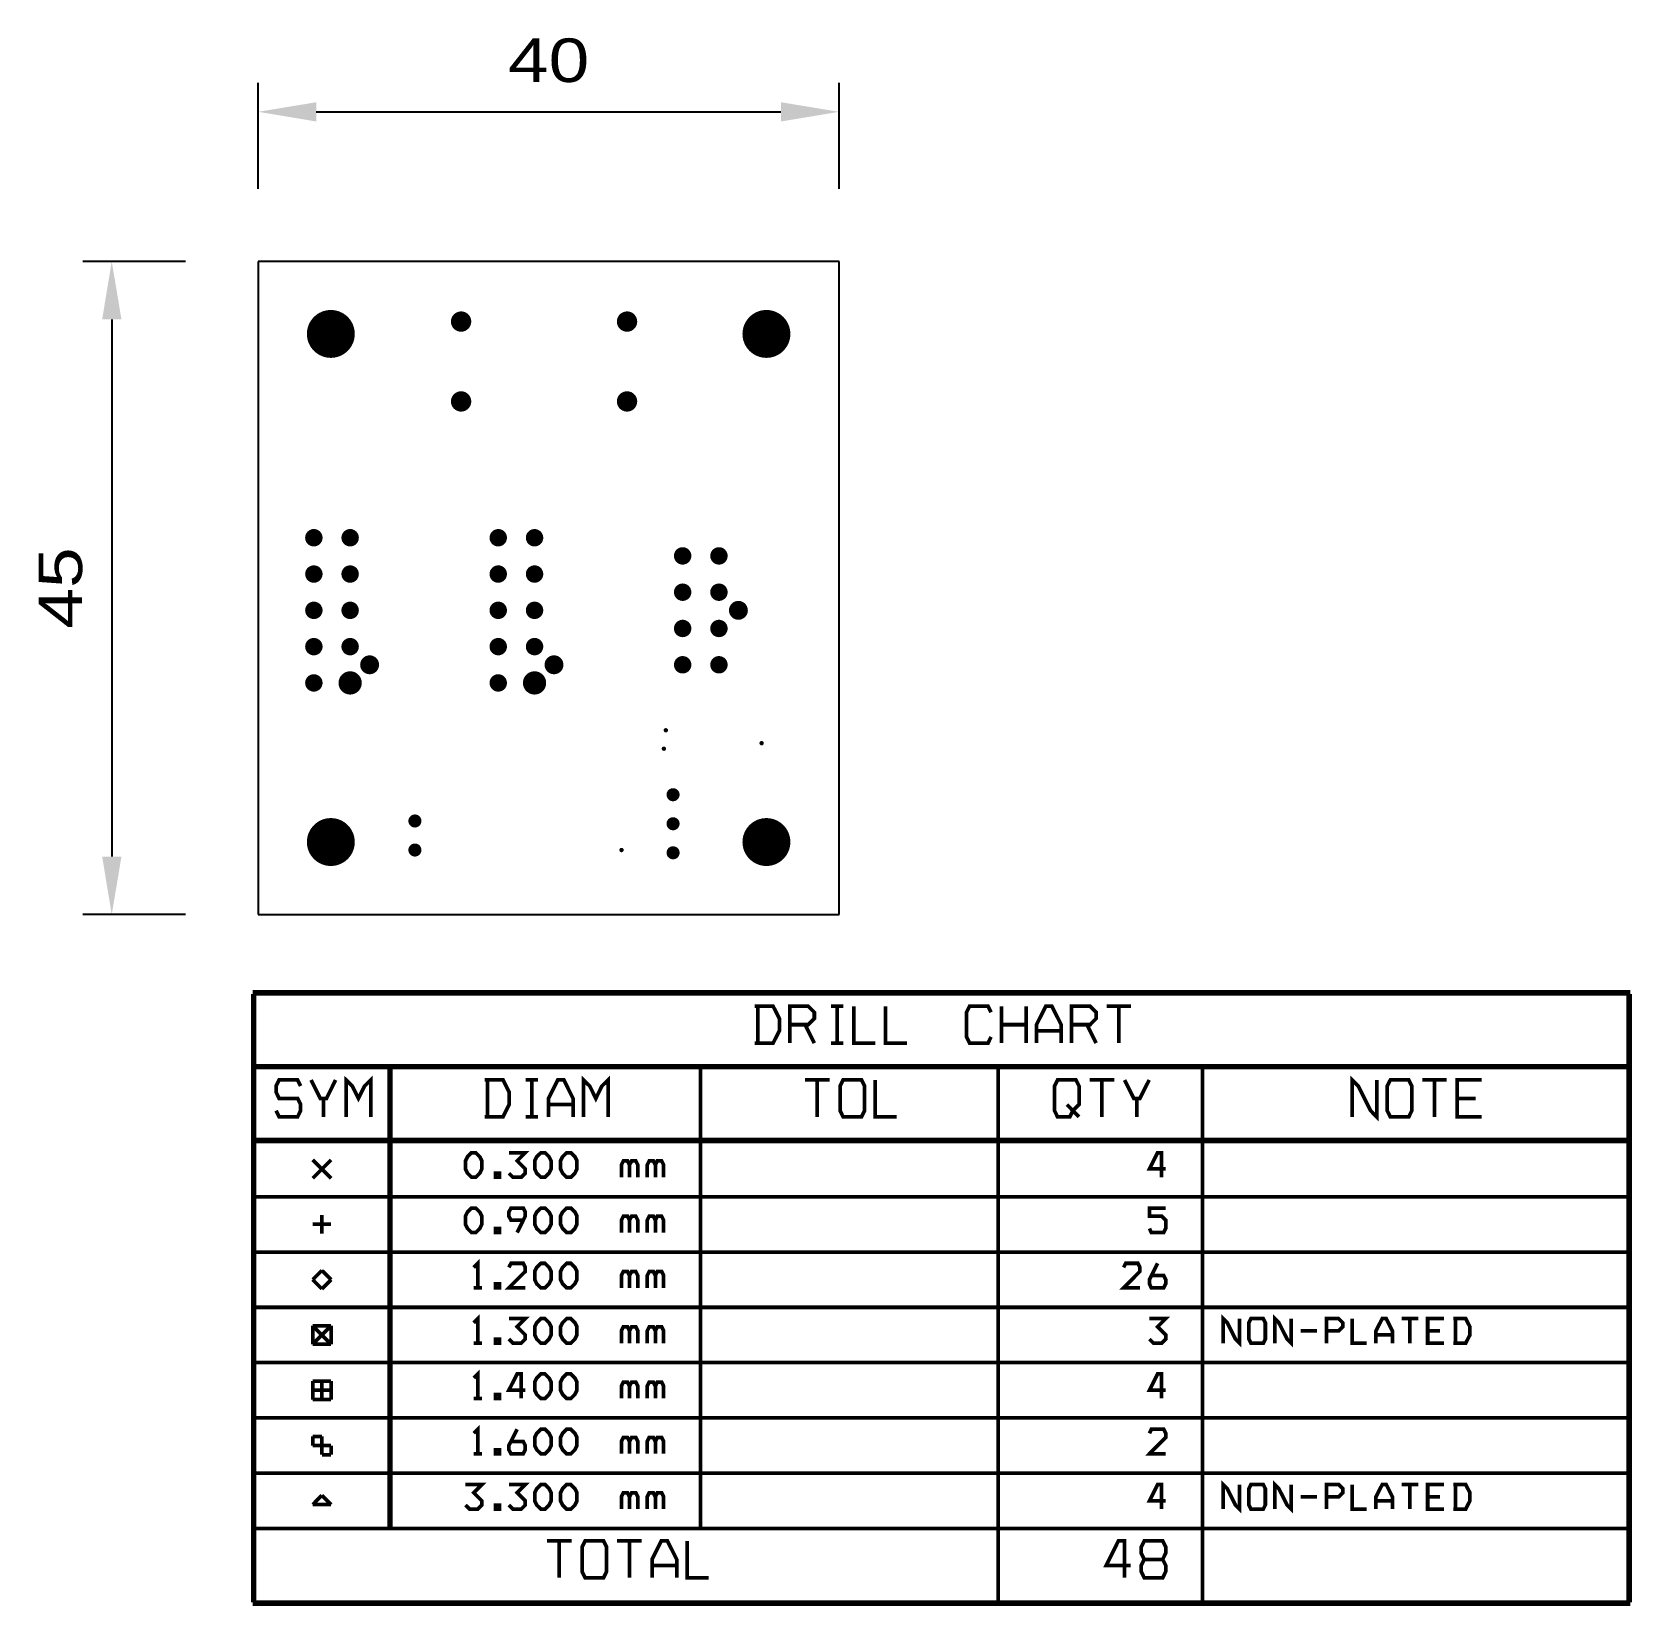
# Model space of a CAD drawing. Extents: x 838 to 949, y 561 to 669.
import ezdxf

# ---------------------------------------------------------------- set-up
doc = ezdxf.new("R2010")
doc.units = 0
doc.header["$LTSCALE"] = 10
doc.header["$MEASUREMENT"] = 0
doc.layers.get('0').update_dxf_attribs({"linetype": 'CONTINUOUS'})
doc.layers.get('Defpoints').update_dxf_attribs({"linetype": 'CONTINUOUS'})
for name, color, linetype in [('22-311-0_DRD', 7, 'CONTINUOUS'), ('22-311-0_DRL', 1, 'CONTINUOUS'), ('QUOTE', 6, 'CONTINUOUS'), ('THRUHOLE_NPT', 11, 'CONTINUOUS'), ('THRUHOLE_TAP', 13, 'CONTINUOUS')]:
    doc.layers.add(name, color=color, linetype=linetype)
doc.styles.add('STILE3', font='arial.ttf', dxfattribs={"width": 1.2, "height": 3})
doc.dimstyles.new('QUOTE', dxfattribs={"dimscale": 0, "dimtxt": 3, "dimasz": 4, "dimexe": 2, "dimexo": 5, "dimgap": 2, "dimtad": 1, "dimdec": 1, "dimzin": 13, "dimdsep": 46, "dimtxsty": 'STILE3', "dimcen": 0, "dimclrt": 7, "dimadec": 0, "dimazin": 0, "dimtfac": 0.666667, "dimtdec": 1, "dimtofl": 0, "dimtmove": 2, "dimatfit": 3, "dimfxl": 0, "dimtolj": 1, "dimtzin": 13, "dimarcsym": 0})

# ---------------------------------------------------------------- blocks, each defined once
blk = doc.blocks.new('ROUND_1')
at = {"const_width": 1.64973}
blk.add_lwpolyline([(-0.824864, 0, 1), (0.824864, 0, 1)], format="xyb", close=True, dxfattribs=at)
blk = doc.blocks.new('ROUND_6')
at = {"const_width": 0.65024}
blk.add_lwpolyline([(-0.32512, 0, 1), (0.32512, 0, 1)], format="xyb", close=True, dxfattribs=at)
blk = doc.blocks.new('ROUND_26')
at = {"const_width": 0.44958}
blk.add_lwpolyline([(-0.22479, 0, 1), (0.22479, 0, 1)], format="xyb", close=True, dxfattribs=at)
blk = doc.blocks.new('ROUND_27')
at = {"const_width": 0.59944}
blk.add_lwpolyline([(-0.29972, 0, 1), (0.29972, 0, 1)], format="xyb", close=True, dxfattribs=at)
blk = doc.blocks.new('ROUND_28')
at = {"const_width": 0.69977}
blk.add_lwpolyline([(-0.349884, 0, 1), (0.349884, 0, 1)], format="xyb", close=True, dxfattribs=at)
blk = doc.blocks.new('ROUND_29')
at = {"const_width": 0.8001}
blk.add_lwpolyline([(-0.40005, 0, 1), (0.40005, 0, 1)], format="xyb", close=True, dxfattribs=at)
blk = doc.blocks.new('ROUND_30')
at = {"const_width": 0.14986}
blk.add_lwpolyline([(-0.07493, 0, 1), (0.07493, 0, 1)], format="xyb", close=True, dxfattribs=at)
blk = doc.blocks.new('*D32')
at = {"layer": 'Defpoints', "color": 0, "transparency": 16777216}
for p in [(893.97, 663.54), (853.97, 653.24), (893.97, 653.24)]:
    blk.add_point(p, dxfattribs=at)
at = {"layer": 'QUOTE', "color": 0, "lineweight": -2, "transparency": 16777216}
for p, q in [((853.97, 658.24), (853.97, 665.54)), ((893.97, 658.24), (893.97, 665.54)), ((857.97, 663.54), (889.97, 663.54))]:
    blk.add_line(p, q, dxfattribs=at)
at = {"layer": 'QUOTE', "color": 0, "transparency": 16777216}
for points in [[(857.97, 664.2), (857.97, 662.87), (853.97, 663.54)], [(889.97, 664.2), (889.97, 662.87), (893.97, 663.54)]]:
    blk.add_solid(points, dxfattribs=at)
at = {"layer": 'QUOTE', "color": 7, "transparency": 16777216, "insert": (873.97, 667.07), "char_height": 3, "attachment_point": 5, "style": 'STILE3'}
blk.add_mtext('\\A1;40', dxfattribs=at)
blk = doc.blocks.new('*D33')
at = {"layer": 'Defpoints', "color": 0, "transparency": 16777216}
for p in [(853.97, 653.24), (843.88, 608.24), (853.97, 608.24)]:
    blk.add_point(p, dxfattribs=at)
at = {"layer": 'QUOTE', "color": 0, "lineweight": -2, "transparency": 16777216}
for p, q in [((848.97, 653.24), (841.88, 653.24)), ((843.88, 649.24), (843.88, 612.24)), ((848.97, 608.24), (841.88, 608.24))]:
    blk.add_line(p, q, dxfattribs=at)
at = {"layer": 'QUOTE', "color": 0, "transparency": 16777216}
for points in [[(843.22, 649.24), (844.55, 649.24), (843.88, 653.24)], [(843.22, 612.24), (844.55, 612.24), (843.88, 608.24)]]:
    blk.add_solid(points, dxfattribs=at)
at = {"layer": 'QUOTE', "color": 7, "transparency": 16777216, "insert": (840.36, 630.74), "char_height": 3, "attachment_point": 5, "rotation": 90, "style": 'STILE3'}
blk.add_mtext('\\A1;45', dxfattribs=at)

msp = doc.modelspace()

# ---------------------------------------------------------------- linework, layer by layer
at = {"layer": '22-311-0_DRD', "const_width": 0.254}
for points in [[(948.46, 602.91), (853.59, 602.91)], [(853.59, 560.87), (853.59, 602.78)], [(948.33, 602.78), (853.71, 602.78)], [(853.71, 560.87), (853.71, 602.78)], [(948.33, 560.87), (948.33, 602.78)], [(948.46, 560.87), (948.46, 602.78)], [(888.16, 599.39), (889.43, 599.39), (889.86, 600.24), (889.86, 601.09), (889.43, 601.93), (888.16, 601.93)], [(888.38, 599.39), (888.38, 601.93)], [(890.58, 600.66), (891.85, 600.66), (892.27, 601.09), (892.27, 601.51), (891.85, 601.93), (890.58, 601.93), (890.58, 599.39)], [(894.26, 601.93), (893.41, 601.93)], [(893.84, 599.39), (893.84, 601.93)], [(896.46, 599.39), (894.98, 599.39), (894.98, 601.93)], [(898.66, 599.39), (897.18, 599.39), (897.18, 601.93)], [(904.44, 599.82), (904.23, 599.39), (902.96, 599.39), (902.75, 599.82), (902.75, 601.51), (902.96, 601.93), (904.23, 601.93), (904.44, 601.51)], [(905.16, 599.39), (905.16, 601.93)], [(906.85, 599.39), (906.85, 601.93)], [(909.27, 599.39), (909.27, 600.66), (908.63, 601.93), (908.21, 601.93), (907.57, 600.66), (907.57, 599.39)], [(909.99, 600.66), (911.26, 600.66), (911.68, 601.09), (911.68, 601.51), (911.26, 601.93), (909.99, 601.93), (909.99, 599.39)], [(914.09, 601.93), (912.4, 601.93)], [(913.24, 599.39), (913.24, 601.93)], [(891.63, 600.66), (892.27, 599.39)], [(906.85, 600.66), (905.16, 600.66)], [(911.04, 600.66), (911.68, 599.39)], [(894.26, 599.39), (893.41, 599.39)], [(909.27, 600.24), (907.57, 600.24)], [(948.33, 597.83), (853.71, 597.83)], [(948.33, 597.7), (853.71, 597.7)], [(862.99, 565.95), (862.99, 597.7)], [(863.11, 565.95), (863.11, 597.7)], [(884.43, 565.95), (884.43, 597.7)], [(904.92, 560.87), (904.92, 597.7)], [(919.01, 560.87), (919.01, 597.7)], [(856.89, 596.43), (856.68, 596.85), (855.41, 596.85), (855.2, 596.43), (855.2, 596.01), (855.41, 595.58), (856.68, 595.58), (856.89, 595.16), (856.89, 594.74), (856.68, 594.31), (855.41, 594.31), (855.2, 594.74)], [(859.3, 596.85), (858.67, 595.58), (858.24, 595.58), (857.61, 596.85)], [(861.72, 594.31), (861.72, 596.85), (861.29, 596.43), (860.87, 595.58), (860.45, 596.43), (860.02, 596.85), (860.02, 594.31)], [(869.56, 594.31), (870.83, 594.31), (871.25, 595.16), (871.25, 596.01), (870.83, 596.85), (869.56, 596.85)], [(869.77, 594.31), (869.77, 596.85)], [(873.24, 596.85), (872.39, 596.85)], [(872.82, 594.31), (872.82, 596.85)], [(875.65, 594.31), (875.65, 595.58), (875.02, 596.85), (874.6, 596.85), (873.96, 595.58), (873.96, 594.31)], [(878.07, 594.31), (878.07, 596.85), (877.64, 596.43), (877.22, 595.58), (876.8, 596.43), (876.37, 596.85), (876.37, 594.31)], [(893.32, 596.85), (891.62, 596.85)], [(892.47, 594.31), (892.47, 596.85)], [(894.25, 594.31), (894.04, 594.74), (894.04, 596.43), (894.25, 596.85), (895.52, 596.85), (895.73, 596.43), (895.73, 594.74), (895.52, 594.31), (894.25, 594.31)], [(897.93, 594.31), (896.45, 594.31), (896.45, 596.85)], [(908.81, 594.74), (909.02, 594.31), (909.87, 594.31), (910.08, 594.74), (910.5, 595.16), (910.5, 596.43), (910.29, 596.85), (909.02, 596.85), (908.81, 596.43), (908.81, 594.74)], [(912.92, 596.85), (911.23, 596.85)], [(912.07, 594.31), (912.07, 596.85)], [(915.33, 596.85), (914.69, 595.58), (914.27, 595.58), (913.64, 596.85)], [(931, 596.85), (931, 594.31), (930.58, 594.74), (929.73, 596.43), (929.31, 596.85), (929.31, 594.31)], [(931.94, 594.31), (931.72, 594.74), (931.72, 596.43), (931.94, 596.85), (933.21, 596.85), (933.42, 596.43), (933.42, 594.74), (933.21, 594.31), (931.94, 594.31)], [(935.83, 596.85), (934.14, 596.85)], [(934.98, 594.31), (934.98, 596.85)], [(938.24, 594.31), (936.55, 594.31), (936.55, 596.85), (938.24, 596.85)], [(858.46, 594.31), (858.46, 595.58)], [(875.65, 595.16), (873.96, 595.16)], [(909.66, 595.16), (910.5, 594.31)], [(914.48, 594.31), (914.48, 595.58)], [(937.82, 595.58), (936.55, 595.58)], [(873.24, 594.31), (872.39, 594.31)], [(948.33, 592.75), (853.71, 592.75)], [(948.33, 592.62), (853.71, 592.62)], [(868.66, 590.15), (868.38, 590.43), (868.24, 590.72), (868.24, 591.28), (868.38, 591.56), (868.66, 591.84), (868.95, 591.84), (869.23, 591.56), (869.37, 591.28), (869.37, 590.72), (869.23, 590.43), (868.95, 590.15), (868.66, 590.15)], [(871.23, 590.43), (871.51, 590.15), (872.08, 590.15), (872.36, 590.43), (872.36, 590.72), (871.8, 591.28), (872.36, 591.84), (871.23, 591.84)], [(873.44, 590.15), (873.15, 590.43), (873.01, 590.72), (873.01, 591.28), (873.15, 591.56), (873.44, 591.84), (873.72, 591.84), (874, 591.56), (874.14, 591.28), (874.14, 590.72), (874, 590.43), (873.72, 590.15), (873.44, 590.15)], [(875.21, 590.15), (874.93, 590.43), (874.79, 590.72), (874.79, 591.28), (874.93, 591.56), (875.21, 591.84), (875.5, 591.84), (875.78, 591.56), (875.92, 591.28), (875.92, 590.72), (875.78, 590.43), (875.5, 590.15), (875.21, 590.15)], [(916.47, 590.72), (915.35, 590.72), (915.91, 591.84), (916.19, 591.84), (916.19, 590.15)], [(858.99, 591.35), (857.72, 590.08)], [(858.99, 590.08), (857.72, 591.35)], [(880.11, 590.15), (880.11, 591), (879.97, 591.28), (879.69, 591.28), (879.54, 591), (879.4, 591.28), (879.12, 591.28), (878.98, 591), (878.98, 590.15)], [(879.54, 590.15), (879.54, 591)], [(881.89, 590.15), (881.89, 591), (881.75, 591.28), (881.46, 591.28), (881.32, 591), (881.18, 591.28), (880.9, 591.28), (880.76, 591), (880.76, 590.15)], [(881.32, 590.15), (881.32, 591)], [(870.3, 590.15), (870.59, 590.15), (870.59, 590.43), (870.3, 590.43), (870.3, 590.15)], [(948.33, 588.81), (853.71, 588.81)], [(858.35, 587.54), (858.35, 586.27)], [(868.66, 586.34), (868.38, 586.62), (868.24, 586.91), (868.24, 587.47), (868.38, 587.75), (868.66, 588.03), (868.95, 588.03), (869.23, 587.75), (869.37, 587.47), (869.37, 586.91), (869.23, 586.62), (868.95, 586.34), (868.66, 586.34)], [(872.22, 587.19), (871.38, 587.19), (871.23, 587.47), (871.23, 587.75), (871.38, 588.03), (872.22, 588.03), (872.36, 587.75), (872.36, 587.47), (871.8, 586.34)], [(873.44, 586.34), (873.15, 586.62), (873.01, 586.91), (873.01, 587.47), (873.15, 587.75), (873.44, 588.03), (873.72, 588.03), (874, 587.75), (874.14, 587.47), (874.14, 586.91), (874, 586.62), (873.72, 586.34), (873.44, 586.34)], [(875.21, 586.34), (874.93, 586.62), (874.79, 586.91), (874.79, 587.47), (874.93, 587.75), (875.21, 588.03), (875.5, 588.03), (875.78, 587.75), (875.92, 587.47), (875.92, 586.91), (875.78, 586.62), (875.5, 586.34), (875.21, 586.34)], [(880.11, 586.34), (880.11, 587.19), (879.97, 587.47), (879.69, 587.47), (879.54, 587.19), (879.4, 587.47), (879.12, 587.47), (878.98, 587.19), (878.98, 586.34)], [(881.89, 586.34), (881.89, 587.19), (881.75, 587.47), (881.46, 587.47), (881.32, 587.19), (881.18, 587.47), (880.9, 587.47), (880.76, 587.19), (880.76, 586.34)], [(915.35, 586.62), (915.48, 586.34), (916.33, 586.34), (916.47, 586.62), (916.47, 587.19), (916.19, 587.47), (915.35, 587.47), (915.35, 588.03), (916.47, 588.03)], [(858.99, 586.91), (857.72, 586.91)], [(870.3, 586.34), (870.59, 586.34), (870.59, 586.62), (870.3, 586.62), (870.3, 586.34)], [(879.54, 586.34), (879.54, 587.19)], [(881.32, 586.34), (881.32, 587.19)], [(948.33, 585), (853.71, 585)], [(869.09, 582.53), (869.09, 584.22), (868.81, 583.94)], [(872.36, 582.53), (871.23, 582.53), (872.36, 583.66), (872.36, 583.94), (872.22, 584.22), (871.38, 584.22), (871.23, 583.94)], [(873.44, 582.53), (873.15, 582.81), (873.01, 583.1), (873.01, 583.66), (873.15, 583.94), (873.44, 584.22), (873.72, 584.22), (874, 583.94), (874.14, 583.66), (874.14, 583.1), (874, 582.81), (873.72, 582.53), (873.44, 582.53)], [(875.21, 582.53), (874.93, 582.81), (874.79, 583.1), (874.79, 583.66), (874.93, 583.94), (875.21, 584.22), (875.5, 584.22), (875.78, 583.94), (875.92, 583.66), (875.92, 583.1), (875.78, 582.81), (875.5, 582.53), (875.21, 582.53)], [(914.69, 582.53), (913.57, 582.53), (914.69, 583.66), (914.69, 583.94), (914.56, 584.22), (913.71, 584.22), (913.57, 583.94)], [(915.48, 583.38), (916.33, 583.38), (916.47, 583.1), (916.47, 582.81), (916.33, 582.53), (915.48, 582.53), (915.35, 582.81), (915.35, 583.1), (915.91, 584.22)], [(858.35, 583.73), (857.72, 583.1)], [(857.72, 583.1), (858.35, 582.46)], [(858.99, 583.1), (858.35, 583.73)], [(858.35, 582.46), (858.99, 583.1)], [(870.3, 582.53), (870.59, 582.53), (870.59, 582.81), (870.3, 582.81), (870.3, 582.53)], [(880.11, 582.53), (880.11, 583.38), (879.97, 583.66), (879.69, 583.66), (879.54, 583.38), (879.4, 583.66), (879.12, 583.66), (878.98, 583.38), (878.98, 582.53)], [(879.54, 582.53), (879.54, 583.38)], [(881.89, 582.53), (881.89, 583.38), (881.75, 583.66), (881.46, 583.66), (881.32, 583.38), (881.18, 583.66), (880.9, 583.66), (880.76, 583.38), (880.76, 582.53)], [(881.32, 582.53), (881.32, 583.38)], [(869.37, 582.53), (868.81, 582.53)], [(948.33, 581.19), (853.71, 581.19)], [(857.72, 579.92), (857.72, 578.65)], [(858.99, 579.92), (857.72, 579.92)], [(858.99, 579.92), (857.72, 578.65)], [(858.99, 578.65), (857.72, 579.92)], [(858.99, 578.65), (858.99, 579.92)], [(869.09, 578.72), (869.09, 580.41), (868.81, 580.13)], [(871.23, 579), (871.51, 578.72), (872.08, 578.72), (872.36, 579), (872.36, 579.29), (871.8, 579.85), (872.36, 580.41), (871.23, 580.41)], [(873.44, 578.72), (873.15, 579), (873.01, 579.29), (873.01, 579.85), (873.15, 580.13), (873.44, 580.41), (873.72, 580.41), (874, 580.13), (874.14, 579.85), (874.14, 579.29), (874, 579), (873.72, 578.72), (873.44, 578.72)], [(875.21, 578.72), (874.93, 579), (874.79, 579.29), (874.79, 579.85), (874.93, 580.13), (875.21, 580.41), (875.5, 580.41), (875.78, 580.13), (875.92, 579.85), (875.92, 579.29), (875.78, 579), (875.5, 578.72), (875.21, 578.72)], [(880.11, 578.72), (880.11, 579.57), (879.97, 579.85), (879.69, 579.85), (879.54, 579.57), (879.4, 579.85), (879.12, 579.85), (878.98, 579.57), (878.98, 578.72)], [(879.54, 578.72), (879.54, 579.57)], [(881.89, 578.72), (881.89, 579.57), (881.75, 579.85), (881.46, 579.85), (881.32, 579.57), (881.18, 579.85), (880.9, 579.85), (880.76, 579.57), (880.76, 578.72)], [(881.32, 578.72), (881.32, 579.57)], [(915.35, 579), (915.63, 578.72), (916.19, 578.72), (916.47, 579), (916.47, 579.29), (915.91, 579.85), (916.47, 580.41), (915.35, 580.41)], [(921.55, 580.41), (921.55, 578.72), (921.27, 579), (920.71, 580.13), (920.43, 580.41), (920.43, 578.72)], [(922.34, 578.72), (922.2, 579), (922.2, 580.13), (922.34, 580.41), (923.19, 580.41), (923.33, 580.13), (923.33, 579), (923.19, 578.72), (922.34, 578.72)], [(925.11, 580.41), (925.11, 578.72), (924.83, 579), (924.26, 580.13), (923.98, 580.41), (923.98, 578.72)], [(926.89, 579.57), (925.76, 579.57)], [(927.54, 579.57), (928.38, 579.57), (928.66, 579.85), (928.66, 580.13), (928.38, 580.41), (927.54, 580.41), (927.54, 578.72)], [(930.3, 578.72), (929.32, 578.72), (929.32, 580.41)], [(932.08, 578.72), (932.08, 579.57), (931.66, 580.41), (931.38, 580.41), (930.95, 579.57), (930.95, 578.72)], [(933.86, 580.41), (932.73, 580.41)], [(933.29, 578.72), (933.29, 580.41)], [(935.64, 578.72), (934.51, 578.72), (934.51, 580.41), (935.64, 580.41)], [(935.35, 579.57), (934.51, 579.57)], [(936.28, 578.72), (937.13, 578.72), (937.42, 579.29), (937.42, 579.85), (937.13, 580.41), (936.28, 580.41)], [(936.43, 578.72), (936.43, 580.41)], [(857.72, 578.65), (858.99, 578.65)], [(869.37, 578.72), (868.81, 578.72)], [(870.3, 578.72), (870.59, 578.72), (870.59, 579), (870.3, 579), (870.3, 578.72)], [(932.08, 579.29), (930.95, 579.29)], [(948.33, 577.38), (853.71, 577.38)], [(869.09, 574.91), (869.09, 576.6), (868.81, 576.32)], [(872.36, 575.48), (871.23, 575.48), (871.8, 576.6), (872.08, 576.6), (872.08, 574.91)], [(873.44, 574.91), (873.15, 575.19), (873.01, 575.48), (873.01, 576.04), (873.15, 576.32), (873.44, 576.6), (873.72, 576.6), (874, 576.32), (874.14, 576.04), (874.14, 575.48), (874, 575.19), (873.72, 574.91), (873.44, 574.91)], [(875.21, 574.91), (874.93, 575.19), (874.79, 575.48), (874.79, 576.04), (874.93, 576.32), (875.21, 576.6), (875.5, 576.6), (875.78, 576.32), (875.92, 576.04), (875.92, 575.48), (875.78, 575.19), (875.5, 574.91), (875.21, 574.91)], [(916.47, 575.48), (915.35, 575.48), (915.91, 576.6), (916.19, 576.6), (916.19, 574.91)], [(857.72, 576.11), (857.72, 574.84)], [(858.99, 576.11), (857.72, 576.11)], [(858.99, 575.48), (857.72, 575.48)], [(858.35, 576.11), (858.35, 574.84)], [(858.99, 574.84), (858.99, 576.11)], [(870.3, 574.91), (870.59, 574.91), (870.59, 575.19), (870.3, 575.19), (870.3, 574.91)], [(880.11, 574.91), (880.11, 575.76), (879.97, 576.04), (879.69, 576.04), (879.54, 575.76), (879.4, 576.04), (879.12, 576.04), (878.98, 575.76), (878.98, 574.91)], [(879.54, 574.91), (879.54, 575.76)], [(881.89, 574.91), (881.89, 575.76), (881.75, 576.04), (881.46, 576.04), (881.32, 575.76), (881.18, 576.04), (880.9, 576.04), (880.76, 575.76), (880.76, 574.91)], [(881.32, 574.91), (881.32, 575.76)], [(857.72, 574.84), (858.99, 574.84)], [(869.37, 574.91), (868.81, 574.91)], [(948.33, 573.57), (853.71, 573.57)], [(869.09, 571.1), (869.09, 572.79), (868.81, 572.51)], [(857.72, 572.3), (857.72, 571.67)], [(858.35, 572.3), (857.72, 572.3)], [(858.35, 571.03), (858.35, 572.3)], [(871.38, 571.95), (872.22, 571.95), (872.36, 571.67), (872.36, 571.38), (872.22, 571.1), (871.38, 571.1), (871.23, 571.38), (871.23, 571.67), (871.8, 572.79)], [(873.44, 571.1), (873.15, 571.38), (873.01, 571.67), (873.01, 572.23), (873.15, 572.51), (873.44, 572.79), (873.72, 572.79), (874, 572.51), (874.14, 572.23), (874.14, 571.67), (874, 571.38), (873.72, 571.1), (873.44, 571.1)], [(875.21, 571.1), (874.93, 571.38), (874.79, 571.67), (874.79, 572.23), (874.93, 572.51), (875.21, 572.79), (875.5, 572.79), (875.78, 572.51), (875.92, 572.23), (875.92, 571.67), (875.78, 571.38), (875.5, 571.1), (875.21, 571.1)], [(880.11, 571.1), (880.11, 571.95), (879.97, 572.23), (879.69, 572.23), (879.54, 571.95), (879.4, 572.23), (879.12, 572.23), (878.98, 571.95), (878.98, 571.1)], [(879.54, 571.1), (879.54, 571.95)], [(881.89, 571.1), (881.89, 571.95), (881.75, 572.23), (881.46, 572.23), (881.32, 571.95), (881.18, 572.23), (880.9, 572.23), (880.76, 571.95), (880.76, 571.1)], [(881.32, 571.1), (881.32, 571.95)], [(916.47, 571.1), (915.35, 571.1), (916.47, 572.23), (916.47, 572.51), (916.33, 572.79), (915.48, 572.79), (915.35, 572.51)], [(857.72, 571.67), (858.99, 571.67)], [(858.99, 571.03), (858.35, 571.03)], [(858.99, 571.67), (858.99, 571.03)], [(869.37, 571.1), (868.81, 571.1)], [(870.3, 571.1), (870.59, 571.1), (870.59, 571.38), (870.3, 571.38), (870.3, 571.1)], [(948.33, 569.76), (853.71, 569.76)], [(868.24, 567.57), (868.53, 567.29), (869.09, 567.29), (869.37, 567.57), (869.37, 567.86), (868.81, 568.42), (869.37, 568.98), (868.24, 568.98)], [(871.23, 567.57), (871.51, 567.29), (872.08, 567.29), (872.36, 567.57), (872.36, 567.86), (871.8, 568.42), (872.36, 568.98), (871.23, 568.98)], [(873.44, 567.29), (873.15, 567.57), (873.01, 567.86), (873.01, 568.42), (873.15, 568.7), (873.44, 568.98), (873.72, 568.98), (874, 568.7), (874.14, 568.42), (874.14, 567.86), (874, 567.57), (873.72, 567.29), (873.44, 567.29)], [(875.21, 567.29), (874.93, 567.57), (874.79, 567.86), (874.79, 568.42), (874.93, 568.7), (875.21, 568.98), (875.5, 568.98), (875.78, 568.7), (875.92, 568.42), (875.92, 567.86), (875.78, 567.57), (875.5, 567.29), (875.21, 567.29)], [(916.47, 567.86), (915.35, 567.86), (915.91, 568.98), (916.19, 568.98), (916.19, 567.29)], [(921.55, 568.98), (921.55, 567.29), (921.27, 567.57), (920.71, 568.7), (920.43, 568.98), (920.43, 567.29)], [(922.34, 567.29), (922.2, 567.57), (922.2, 568.7), (922.34, 568.98), (923.19, 568.98), (923.33, 568.7), (923.33, 567.57), (923.19, 567.29), (922.34, 567.29)], [(925.11, 568.98), (925.11, 567.29), (924.83, 567.57), (924.26, 568.7), (923.98, 568.98), (923.98, 567.29)], [(927.54, 568.14), (928.38, 568.14), (928.66, 568.42), (928.66, 568.7), (928.38, 568.98), (927.54, 568.98), (927.54, 567.29)], [(930.3, 567.29), (929.32, 567.29), (929.32, 568.98)], [(932.08, 567.29), (932.08, 568.14), (931.66, 568.98), (931.38, 568.98), (930.95, 568.14), (930.95, 567.29)], [(933.86, 568.98), (932.73, 568.98)], [(933.29, 567.29), (933.29, 568.98)], [(935.64, 567.29), (934.51, 567.29), (934.51, 568.98), (935.64, 568.98)], [(936.28, 567.29), (937.13, 567.29), (937.42, 567.86), (937.42, 568.42), (937.13, 568.98), (936.28, 568.98)], [(936.43, 567.29), (936.43, 568.98)], [(858.35, 568.24), (857.72, 567.6)], [(857.72, 567.6), (858.99, 567.6)], [(858.99, 567.6), (858.35, 568.24)], [(870.3, 567.29), (870.59, 567.29), (870.59, 567.57), (870.3, 567.57), (870.3, 567.29)], [(880.11, 567.29), (880.11, 568.14), (879.97, 568.42), (879.69, 568.42), (879.54, 568.14), (879.4, 568.42), (879.12, 568.42), (878.98, 568.14), (878.98, 567.29)], [(879.54, 567.29), (879.54, 568.14)], [(881.89, 567.29), (881.89, 568.14), (881.75, 568.42), (881.46, 568.42), (881.32, 568.14), (881.18, 568.42), (880.9, 568.42), (880.76, 568.14), (880.76, 567.29)], [(881.32, 567.29), (881.32, 568.14)], [(926.89, 568.14), (925.76, 568.14)], [(932.08, 567.86), (930.95, 567.86)], [(935.35, 568.14), (934.51, 568.14)], [(948.33, 565.95), (853.71, 565.95)], [(875.55, 565.1), (873.85, 565.1)], [(874.7, 562.56), (874.7, 565.1)], [(876.48, 562.56), (876.27, 562.99), (876.27, 564.68), (876.48, 565.1), (877.75, 565.1), (877.96, 564.68), (877.96, 562.99), (877.75, 562.56), (876.48, 562.56)], [(880.37, 565.1), (878.68, 565.1)], [(879.53, 562.56), (879.53, 565.1)], [(882.79, 562.56), (882.79, 563.83), (882.15, 565.1), (881.73, 565.1), (881.09, 563.83), (881.09, 562.56)], [(884.99, 562.56), (883.51, 562.56), (883.51, 565.1)], [(914.06, 563.41), (912.37, 563.41), (913.21, 565.1), (913.64, 565.1), (913.64, 562.56)], [(916.26, 563.83), (916.47, 564.26), (916.47, 564.68), (916.26, 565.1), (914.99, 565.1), (914.78, 564.68), (914.78, 564.26), (914.99, 563.83), (916.26, 563.83), (916.47, 563.41), (916.47, 562.99), (916.26, 562.56), (914.99, 562.56), (914.78, 562.99), (914.78, 563.41), (914.99, 563.83)], [(882.79, 563.41), (881.09, 563.41)], [(948.33, 560.87), (853.71, 560.87)], [(948.46, 560.74), (853.59, 560.74)]]:
    msp.add_lwpolyline(points, dxfattribs=at)
at = {"layer": '22-311-0_DRL'}
for p, q in [((893.97, 653.24), (853.97, 653.24)), ((853.97, 653.24), (853.97, 608.24)), ((893.97, 608.24), (893.97, 653.24)), ((853.97, 608.24), (862.86, 608.24)), ((862.86, 608.24), (893.97, 608.24))]:
    msp.add_line(p, q, dxfattribs=at)

# ---------------------------------------------------------------- block references
for name, p in [('ROUND_1', (858.97, 648.24)), ('ROUND_28', (867.94, 649.09)), ('ROUND_28', (879.37, 649.09)), ('ROUND_1', (888.97, 648.24)), ('ROUND_28', (867.94, 643.59)), ('ROUND_28', (879.37, 643.59)), ('ROUND_27', (857.8, 634.2)), ('ROUND_27', (860.3, 634.2)), ('ROUND_27', (870.5, 634.2)), ('ROUND_27', (873, 634.2)), ('ROUND_27', (883.2, 632.95)), ('ROUND_27', (885.7, 632.95)), ('ROUND_27', (857.8, 631.7)), ('ROUND_27', (860.3, 631.7)), ('ROUND_27', (870.5, 631.7)), ('ROUND_27', (873, 631.7)), ('ROUND_27', (883.2, 630.45)), ('ROUND_27', (885.7, 630.45)), ('ROUND_27', (857.8, 629.2)), ('ROUND_27', (860.3, 629.2)), ('ROUND_27', (870.5, 629.2)), ('ROUND_27', (873, 629.2)), ('ROUND_6', (887.04, 629.2)), ('ROUND_27', (883.2, 627.95)), ('ROUND_27', (885.7, 627.95)), ('ROUND_27', (857.8, 626.7)), ('ROUND_27', (860.3, 626.7)), ('ROUND_27', (870.5, 626.7)), ('ROUND_27', (873, 626.7)), ('ROUND_6', (861.64, 625.45)), ('ROUND_6', (874.34, 625.45)), ('ROUND_27', (883.2, 625.45)), ('ROUND_27', (885.7, 625.45)), ('ROUND_29', (860.3, 624.2)), ('ROUND_29', (873, 624.2)), ('ROUND_27', (857.8, 624.2)), ('ROUND_27', (870.5, 624.2)), ('ROUND_30', (882.04, 620.94)), ('ROUND_30', (881.91, 619.67)), ('ROUND_30', (888.64, 620.05)), ('ROUND_26', (882.54, 616.5)), ('ROUND_1', (858.97, 613.24)), ('ROUND_26', (864.76, 614.69)), ('ROUND_26', (882.54, 614.5)), ('ROUND_1', (888.97, 613.24)), ('ROUND_26', (864.76, 612.69)), ('ROUND_30', (878.99, 612.69)), ('ROUND_26', (882.54, 612.5))]:
    msp.add_blockref(name, p, dxfattribs=at)
at = {"layer": 'THRUHOLE_NPT'}
for name, p in [('ROUND_1', (858.97, 648.24)), ('ROUND_1', (888.97, 648.24)), ('ROUND_6', (887.04, 629.2)), ('ROUND_6', (861.64, 625.45)), ('ROUND_6', (874.34, 625.45)), ('ROUND_1', (858.97, 613.24)), ('ROUND_1', (888.97, 613.24))]:
    msp.add_blockref(name, p, dxfattribs=at)
at = {"layer": 'THRUHOLE_TAP'}
for name, p in [('ROUND_28', (867.94, 649.09)), ('ROUND_28', (879.37, 649.09)), ('ROUND_28', (867.94, 643.59)), ('ROUND_28', (879.37, 643.59)), ('ROUND_27', (857.8, 634.2)), ('ROUND_27', (860.3, 634.2)), ('ROUND_27', (870.5, 634.2)), ('ROUND_27', (873, 634.2)), ('ROUND_27', (883.2, 632.95)), ('ROUND_27', (885.7, 632.95)), ('ROUND_27', (857.8, 631.7)), ('ROUND_27', (860.3, 631.7)), ('ROUND_27', (870.5, 631.7)), ('ROUND_27', (873, 631.7)), ('ROUND_27', (883.2, 630.45)), ('ROUND_27', (885.7, 630.45)), ('ROUND_27', (857.8, 629.2)), ('ROUND_27', (860.3, 629.2)), ('ROUND_27', (870.5, 629.2)), ('ROUND_27', (873, 629.2)), ('ROUND_27', (883.2, 627.95)), ('ROUND_27', (885.7, 627.95)), ('ROUND_27', (857.8, 626.7)), ('ROUND_27', (860.3, 626.7)), ('ROUND_27', (870.5, 626.7)), ('ROUND_27', (873, 626.7)), ('ROUND_27', (883.2, 625.45)), ('ROUND_27', (885.7, 625.45)), ('ROUND_29', (860.3, 624.2)), ('ROUND_29', (873, 624.2)), ('ROUND_27', (857.8, 624.2)), ('ROUND_27', (870.5, 624.2)), ('ROUND_30', (882.04, 620.94)), ('ROUND_30', (881.91, 619.67)), ('ROUND_30', (888.64, 620.05)), ('ROUND_26', (882.54, 616.5)), ('ROUND_26', (864.76, 614.69)), ('ROUND_26', (882.54, 614.5)), ('ROUND_26', (864.76, 612.69)), ('ROUND_30', (878.99, 612.69)), ('ROUND_26', (882.54, 612.5))]:
    msp.add_blockref(name, p, dxfattribs=at)

# ---------------------------------------------------------------- dimensions: what is measured, and where the dimension line sits
at = {"layer": 'QUOTE'}
dim = msp.add_linear_dim(base=(893.97, 663.54), p1=(853.97, 653.24), p2=(893.97, 653.24), dimstyle='QUOTE', override={"dimscale": 1}, dxfattribs=at)
dim.commit()
dim.dimension.update_dxf_attribs({"geometry": '*D32', "text_midpoint": (873.97, 667.07)})
dim = msp.add_linear_dim(base=(843.88, 608.24), p1=(853.97, 653.24), p2=(853.97, 608.24), angle=90, dimstyle='QUOTE', override={"dimscale": 1}, dxfattribs=at)
dim.commit()
dim.dimension.update_dxf_attribs({"geometry": '*D33', "text_midpoint": (840.36, 630.74)})

doc.saveas('drawing.dxf')
